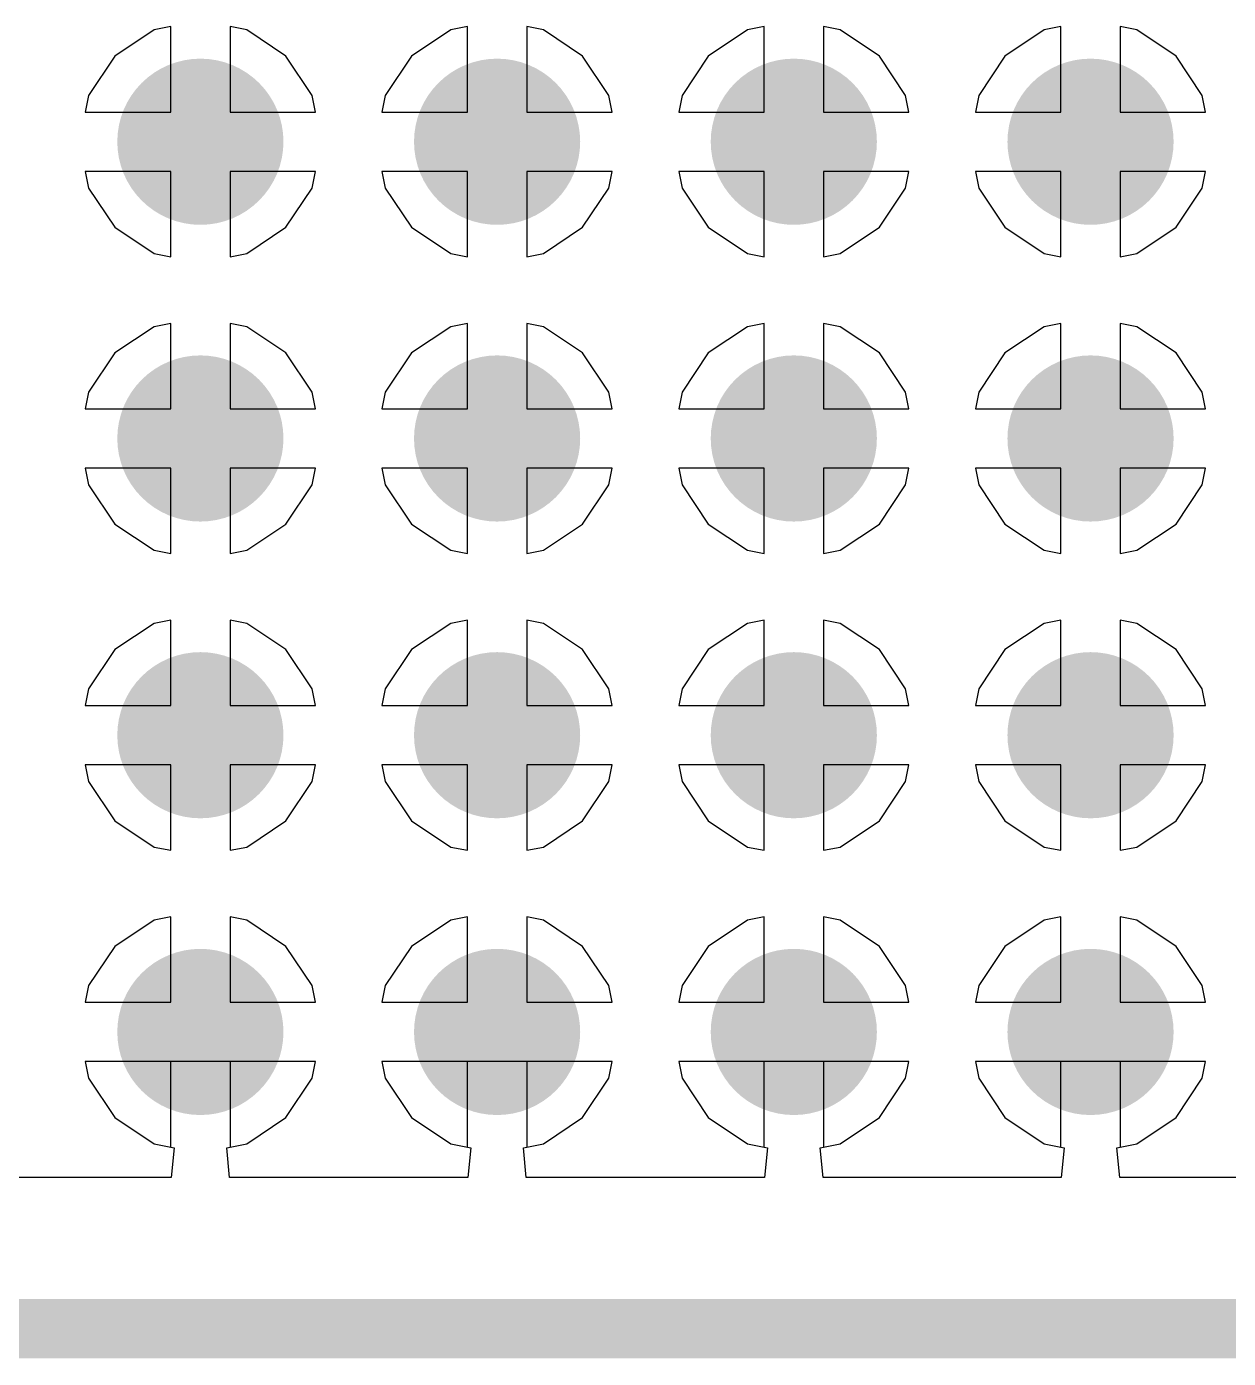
# Model space of a CAD drawing. Header units: millimetres. Extents: x 25 to 374, y 23 to 150.
# Drawn here: x 354.31 to 359.45, y 73.61 to 79.31 of the extents above; entities that cross this region are included whole.
import ezdxf

# ---------------------------------------------------------------- set-up
doc = ezdxf.new("R2010")
doc.units = ezdxf.units.MM
for name, color, linetype in [('BottomLayer', 5, 'Continuous'), ('BottomSolder', 6, 'Continuous'), ('MultiLayer', 9, 'Continuous'), ('TopLayer', 1, 'Continuous'), ('TopSolder', 216, 'Continuous'), ('ViaHoleLayer', 16, 'Continuous')]:
    doc.layers.add(name, color=color, linetype=linetype)

msp = doc.modelspace()

# ---------------------------------------------------------------- linework, layer by layer
at = {"layer": 'BottomLayer'}
for p, q in [((354.8557, 79.2922), (354.6877, 79.1799)), ((354.9269, 79.3064), (354.8557, 79.2922)), ((354.9269, 78.9407), (354.9269, 79.3064)), ((355.2521, 79.2922), (355.1809, 79.3064)), ((355.1809, 79.3064), (355.1809, 78.9407)), ((355.4201, 79.1799), (355.2521, 79.2922)), ((356.1257, 79.2922), (355.9577, 79.1799)), ((356.1969, 79.3064), (356.1257, 79.2922)), ((356.1969, 78.9407), (356.1969, 79.3064)), ((356.5221, 79.2922), (356.4509, 79.3064)), ((356.4509, 79.3064), (356.4509, 78.9407)), ((356.6901, 79.1799), (356.5221, 79.2922)), ((357.3957, 79.2922), (357.2277, 79.1799)), ((357.4669, 79.3064), (357.3957, 79.2922)), ((357.4669, 78.9407), (357.4669, 79.3064)), ((357.7921, 79.2922), (357.7209, 79.3064)), ((357.7209, 79.3064), (357.7209, 78.9407)), ((357.9601, 79.1799), (357.7921, 79.2922)), ((358.6657, 79.2922), (358.4977, 79.1799)), ((358.7369, 79.3064), (358.6657, 79.2922)), ((358.7369, 78.9407), (358.7369, 79.3064)), ((359.0621, 79.2922), (358.9909, 79.3064)), ((358.9909, 79.3064), (358.9909, 78.9407)), ((359.2301, 79.1799), (359.0621, 79.2922)), ((354.6877, 79.1799), (354.5754, 79.0119)), ((355.5324, 79.0119), (355.4201, 79.1799)), ((355.9577, 79.1799), (355.8454, 79.0119)), ((356.8024, 79.0119), (356.6901, 79.1799)), ((357.2277, 79.1799), (357.1154, 79.0119)), ((358.0724, 79.0119), (357.9601, 79.1799)), ((358.4977, 79.1799), (358.3854, 79.0119)), ((359.3424, 79.0119), (359.2301, 79.1799)), ((354.5754, 79.0119), (354.5612, 78.9407)), ((355.5466, 78.9407), (355.5324, 79.0119)), ((355.8454, 79.0119), (355.8312, 78.9407)), ((356.8166, 78.9407), (356.8024, 79.0119)), ((357.1154, 79.0119), (357.1012, 78.9407)), ((358.0866, 78.9407), (358.0724, 79.0119)), ((358.3854, 79.0119), (358.3712, 78.9407)), ((359.3566, 78.9407), (359.3424, 79.0119)), ((354.5612, 78.9407), (354.9269, 78.9407)), ((355.1809, 78.9407), (355.5466, 78.9407)), ((355.8312, 78.9407), (356.1969, 78.9407)), ((356.4509, 78.9407), (356.8166, 78.9407)), ((357.1012, 78.9407), (357.4669, 78.9407)), ((357.7209, 78.9407), (358.0866, 78.9407)), ((358.3712, 78.9407), (358.7369, 78.9407)), ((358.9909, 78.9407), (359.3566, 78.9407)), ((354.9269, 78.6867), (354.5612, 78.6867)), ((354.5612, 78.6867), (354.5754, 78.6154)), ((354.9269, 78.321), (354.9269, 78.6867)), ((355.5466, 78.6867), (355.1809, 78.6867)), ((355.1809, 78.6867), (355.1809, 78.321)), ((355.5324, 78.6154), (355.5466, 78.6867)), ((356.1969, 78.6867), (355.8312, 78.6867)), ((355.8312, 78.6867), (355.8454, 78.6154)), ((356.1969, 78.321), (356.1969, 78.6867)), ((356.8166, 78.6867), (356.4509, 78.6867)), ((356.4509, 78.6867), (356.4509, 78.321)), ((356.8024, 78.6154), (356.8166, 78.6867)), ((357.4669, 78.6867), (357.1012, 78.6867)), ((357.1012, 78.6867), (357.1154, 78.6154)), ((357.4669, 78.321), (357.4669, 78.6867)), ((358.0866, 78.6867), (357.7209, 78.6867)), ((357.7209, 78.6867), (357.7209, 78.321)), ((358.0724, 78.6154), (358.0866, 78.6867)), ((358.7369, 78.6867), (358.3712, 78.6867)), ((358.3712, 78.6867), (358.3854, 78.6154)), ((358.7369, 78.321), (358.7369, 78.6867)), ((359.3566, 78.6867), (358.9909, 78.6867)), ((358.9909, 78.6867), (358.9909, 78.321)), ((359.3424, 78.6154), (359.3566, 78.6867)), ((354.5754, 78.6154), (354.6877, 78.4474)), ((355.4201, 78.4474), (355.5324, 78.6154)), ((355.8454, 78.6154), (355.9577, 78.4474)), ((356.6901, 78.4474), (356.8024, 78.6154)), ((357.1154, 78.6154), (357.2277, 78.4474)), ((357.9601, 78.4474), (358.0724, 78.6154)), ((358.3854, 78.6154), (358.4977, 78.4474)), ((359.2301, 78.4474), (359.3424, 78.6154)), ((354.6877, 78.4474), (354.8557, 78.3351)), ((355.2521, 78.3351), (355.4201, 78.4474)), ((355.9577, 78.4474), (356.1257, 78.3351)), ((356.5221, 78.3351), (356.6901, 78.4474)), ((357.2277, 78.4474), (357.3957, 78.3351)), ((357.7921, 78.3351), (357.9601, 78.4474)), ((358.4977, 78.4474), (358.6657, 78.3351)), ((359.0621, 78.3351), (359.2301, 78.4474)), ((354.8557, 78.3351), (354.9269, 78.321)), ((355.1809, 78.321), (355.2521, 78.3351)), ((356.1257, 78.3351), (356.1969, 78.321)), ((356.4509, 78.321), (356.5221, 78.3351)), ((357.3957, 78.3351), (357.4669, 78.321)), ((357.7209, 78.321), (357.7921, 78.3351)), ((358.6657, 78.3351), (358.7369, 78.321)), ((358.9909, 78.321), (359.0621, 78.3351)), ((354.9269, 78.0364), (354.8557, 78.0222)), ((354.9269, 77.6707), (354.9269, 78.0364)), ((355.2521, 78.0222), (355.1809, 78.0364)), ((355.1809, 78.0364), (355.1809, 77.6707)), ((356.1969, 78.0364), (356.1257, 78.0222)), ((356.1969, 77.6707), (356.1969, 78.0364)), ((356.5221, 78.0222), (356.4509, 78.0364)), ((356.4509, 78.0364), (356.4509, 77.6707)), ((357.4669, 78.0364), (357.3957, 78.0222)), ((357.4669, 77.6707), (357.4669, 78.0364)), ((357.7921, 78.0222), (357.7209, 78.0364)), ((357.7209, 78.0364), (357.7209, 77.6707)), ((358.7369, 78.0364), (358.6657, 78.0222)), ((358.7369, 77.6707), (358.7369, 78.0364)), ((359.0621, 78.0222), (358.9909, 78.0364)), ((358.9909, 78.0364), (358.9909, 77.6707)), ((354.8557, 78.0222), (354.6877, 77.9099)), ((355.4201, 77.9099), (355.2521, 78.0222)), ((356.1257, 78.0222), (355.9577, 77.9099)), ((356.6901, 77.9099), (356.5221, 78.0222)), ((357.3957, 78.0222), (357.2277, 77.9099)), ((357.9601, 77.9099), (357.7921, 78.0222)), ((358.6657, 78.0222), (358.4977, 77.9099)), ((359.2301, 77.9099), (359.0621, 78.0222)), ((354.6877, 77.9099), (354.5754, 77.7419)), ((355.5324, 77.7419), (355.4201, 77.9099)), ((355.9577, 77.9099), (355.8454, 77.7419)), ((356.8024, 77.7419), (356.6901, 77.9099)), ((357.2277, 77.9099), (357.1154, 77.7419)), ((358.0724, 77.7419), (357.9601, 77.9099)), ((358.4977, 77.9099), (358.3854, 77.7419)), ((359.3424, 77.7419), (359.2301, 77.9099)), ((354.5754, 77.7419), (354.5612, 77.6707)), ((355.5466, 77.6707), (355.5324, 77.7419)), ((355.8454, 77.7419), (355.8312, 77.6707)), ((356.8166, 77.6707), (356.8024, 77.7419)), ((357.1154, 77.7419), (357.1012, 77.6707)), ((358.0866, 77.6707), (358.0724, 77.7419)), ((358.3854, 77.7419), (358.3712, 77.6707)), ((359.3566, 77.6707), (359.3424, 77.7419)), ((354.5612, 77.6707), (354.9269, 77.6707)), ((355.1809, 77.6707), (355.5466, 77.6707)), ((355.8312, 77.6707), (356.1969, 77.6707)), ((356.4509, 77.6707), (356.8166, 77.6707)), ((357.1012, 77.6707), (357.4669, 77.6707)), ((357.7209, 77.6707), (358.0866, 77.6707)), ((358.3712, 77.6707), (358.7369, 77.6707)), ((358.9909, 77.6707), (359.3566, 77.6707)), ((354.9269, 77.4167), (354.5612, 77.4167)), ((354.5612, 77.4167), (354.5754, 77.3454)), ((354.9269, 77.051), (354.9269, 77.4167)), ((355.5466, 77.4167), (355.1809, 77.4167)), ((355.1809, 77.4167), (355.1809, 77.051)), ((355.5324, 77.3454), (355.5466, 77.4167)), ((356.1969, 77.4167), (355.8312, 77.4167)), ((355.8312, 77.4167), (355.8454, 77.3454)), ((356.1969, 77.051), (356.1969, 77.4167)), ((356.8166, 77.4167), (356.4509, 77.4167)), ((356.4509, 77.4167), (356.4509, 77.051)), ((356.8024, 77.3454), (356.8166, 77.4167)), ((357.4669, 77.4167), (357.1012, 77.4167)), ((357.1012, 77.4167), (357.1154, 77.3454)), ((357.4669, 77.051), (357.4669, 77.4167)), ((358.0866, 77.4167), (357.7209, 77.4167)), ((357.7209, 77.4167), (357.7209, 77.051)), ((358.0724, 77.3454), (358.0866, 77.4167)), ((358.7369, 77.4167), (358.3712, 77.4167)), ((358.3712, 77.4167), (358.3854, 77.3454)), ((358.7369, 77.051), (358.7369, 77.4167)), ((359.3566, 77.4167), (358.9909, 77.4167)), ((358.9909, 77.4167), (358.9909, 77.051)), ((359.3424, 77.3454), (359.3566, 77.4167)), ((354.5754, 77.3454), (354.6877, 77.1774)), ((355.4201, 77.1774), (355.5324, 77.3454)), ((355.8454, 77.3454), (355.9577, 77.1774)), ((356.6901, 77.1774), (356.8024, 77.3454)), ((357.1154, 77.3454), (357.2277, 77.1774)), ((357.9601, 77.1774), (358.0724, 77.3454)), ((358.3854, 77.3454), (358.4977, 77.1774)), ((359.2301, 77.1774), (359.3424, 77.3454)), ((354.6877, 77.1774), (354.8557, 77.0651)), ((355.2521, 77.0651), (355.4201, 77.1774)), ((355.9577, 77.1774), (356.1257, 77.0651)), ((356.5221, 77.0651), (356.6901, 77.1774)), ((357.2277, 77.1774), (357.3957, 77.0651)), ((357.7921, 77.0651), (357.9601, 77.1774)), ((358.4977, 77.1774), (358.6657, 77.0651)), ((359.0621, 77.0651), (359.2301, 77.1774)), ((354.8557, 77.0651), (354.9269, 77.051)), ((355.1809, 77.051), (355.2521, 77.0651)), ((356.1257, 77.0651), (356.1969, 77.051)), ((356.4509, 77.051), (356.5221, 77.0651)), ((357.3957, 77.0651), (357.4669, 77.051)), ((357.7209, 77.051), (357.7921, 77.0651)), ((358.6657, 77.0651), (358.7369, 77.051)), ((358.9909, 77.051), (359.0621, 77.0651)), ((354.8557, 76.7522), (354.6877, 76.6399)), ((354.9269, 76.7664), (354.8557, 76.7522)), ((354.9269, 76.4007), (354.9269, 76.7664)), ((355.2521, 76.7522), (355.1809, 76.7664)), ((355.1809, 76.7664), (355.1809, 76.4007)), ((355.4201, 76.6399), (355.2521, 76.7522)), ((356.1257, 76.7522), (355.9577, 76.6399)), ((356.1969, 76.7664), (356.1257, 76.7522)), ((356.1969, 76.4007), (356.1969, 76.7664)), ((356.5221, 76.7522), (356.4509, 76.7664)), ((356.4509, 76.7664), (356.4509, 76.4007)), ((356.6901, 76.6399), (356.5221, 76.7522)), ((357.3957, 76.7522), (357.2277, 76.6399)), ((357.4669, 76.7664), (357.3957, 76.7522)), ((357.4669, 76.4007), (357.4669, 76.7664)), ((357.7921, 76.7522), (357.7209, 76.7664)), ((357.7209, 76.7664), (357.7209, 76.4007)), ((357.9601, 76.6399), (357.7921, 76.7522)), ((358.6657, 76.7522), (358.4977, 76.6399)), ((358.7369, 76.7664), (358.6657, 76.7522)), ((358.7369, 76.4007), (358.7369, 76.7664)), ((359.0621, 76.7522), (358.9909, 76.7664)), ((358.9909, 76.7664), (358.9909, 76.4007)), ((359.2301, 76.6399), (359.0621, 76.7522)), ((354.6877, 76.6399), (354.5754, 76.4719)), ((355.5324, 76.4719), (355.4201, 76.6399)), ((355.9577, 76.6399), (355.8454, 76.4719)), ((356.8024, 76.4719), (356.6901, 76.6399)), ((357.2277, 76.6399), (357.1154, 76.4719)), ((358.0724, 76.4719), (357.9601, 76.6399)), ((358.4977, 76.6399), (358.3854, 76.4719)), ((359.3424, 76.4719), (359.2301, 76.6399)), ((354.5754, 76.4719), (354.5612, 76.4007)), ((355.5466, 76.4007), (355.5324, 76.4719)), ((355.8454, 76.4719), (355.8312, 76.4007)), ((356.8166, 76.4007), (356.8024, 76.4719)), ((357.1154, 76.4719), (357.1012, 76.4007)), ((358.0866, 76.4007), (358.0724, 76.4719)), ((358.3854, 76.4719), (358.3712, 76.4007)), ((359.3566, 76.4007), (359.3424, 76.4719)), ((354.5612, 76.4007), (354.9269, 76.4007)), ((355.1809, 76.4007), (355.5466, 76.4007)), ((355.8312, 76.4007), (356.1969, 76.4007)), ((356.4509, 76.4007), (356.8166, 76.4007)), ((357.1012, 76.4007), (357.4669, 76.4007)), ((357.7209, 76.4007), (358.0866, 76.4007)), ((358.3712, 76.4007), (358.7369, 76.4007)), ((358.9909, 76.4007), (359.3566, 76.4007)), ((354.9269, 76.1467), (354.5612, 76.1467)), ((354.5612, 76.1467), (354.5754, 76.0754)), ((354.9269, 75.781), (354.9269, 76.1467)), ((355.5466, 76.1467), (355.1809, 76.1467)), ((355.1809, 76.1467), (355.1809, 75.781)), ((355.5324, 76.0754), (355.5466, 76.1467)), ((356.1969, 76.1467), (355.8312, 76.1467)), ((355.8312, 76.1467), (355.8454, 76.0754)), ((356.1969, 75.781), (356.1969, 76.1467)), ((356.8166, 76.1467), (356.4509, 76.1467)), ((356.4509, 76.1467), (356.4509, 75.781)), ((356.8024, 76.0754), (356.8166, 76.1467)), ((357.4669, 76.1467), (357.1012, 76.1467)), ((357.1012, 76.1467), (357.1154, 76.0754)), ((357.4669, 75.781), (357.4669, 76.1467)), ((358.0866, 76.1467), (357.7209, 76.1467)), ((357.7209, 76.1467), (357.7209, 75.781)), ((358.0724, 76.0754), (358.0866, 76.1467)), ((358.7369, 76.1467), (358.3712, 76.1467)), ((358.3712, 76.1467), (358.3854, 76.0754)), ((358.7369, 75.781), (358.7369, 76.1467)), ((359.3566, 76.1467), (358.9909, 76.1467)), ((358.9909, 76.1467), (358.9909, 75.781)), ((359.3424, 76.0754), (359.3566, 76.1467)), ((354.5754, 76.0754), (354.6877, 75.9074)), ((355.4201, 75.9074), (355.5324, 76.0754)), ((355.8454, 76.0754), (355.9577, 75.9074)), ((356.6901, 75.9074), (356.8024, 76.0754)), ((357.1154, 76.0754), (357.2277, 75.9074)), ((357.9601, 75.9074), (358.0724, 76.0754)), ((358.3854, 76.0754), (358.4977, 75.9074)), ((359.2301, 75.9074), (359.3424, 76.0754)), ((354.6877, 75.9074), (354.8557, 75.7951)), ((355.2521, 75.7951), (355.4201, 75.9074)), ((355.9577, 75.9074), (356.1257, 75.7951)), ((356.5221, 75.7951), (356.6901, 75.9074)), ((357.2277, 75.9074), (357.3957, 75.7951)), ((357.7921, 75.7951), (357.9601, 75.9074)), ((358.4977, 75.9074), (358.6657, 75.7951)), ((359.0621, 75.7951), (359.2301, 75.9074)), ((354.8557, 75.7951), (354.9269, 75.781)), ((355.1809, 75.781), (355.2521, 75.7951)), ((356.1257, 75.7951), (356.1969, 75.781)), ((356.4509, 75.781), (356.5221, 75.7951)), ((357.3957, 75.7951), (357.4669, 75.781)), ((357.7209, 75.781), (357.7921, 75.7951)), ((358.6657, 75.7951), (358.7369, 75.781)), ((358.9909, 75.781), (359.0621, 75.7951)), ((354.8557, 75.4822), (354.6877, 75.3699)), ((354.9269, 75.4964), (354.8557, 75.4822)), ((354.9269, 75.1307), (354.9269, 75.4964)), ((355.2521, 75.4822), (355.1809, 75.4964)), ((355.1809, 75.4964), (355.1809, 75.1307)), ((355.4201, 75.3699), (355.2521, 75.4822)), ((356.1257, 75.4822), (355.9577, 75.3699)), ((356.1969, 75.4964), (356.1257, 75.4822)), ((356.1969, 75.1307), (356.1969, 75.4964)), ((356.5221, 75.4822), (356.4509, 75.4964)), ((356.4509, 75.4964), (356.4509, 75.1307)), ((356.6901, 75.3699), (356.5221, 75.4822)), ((357.3957, 75.4822), (357.2277, 75.3699)), ((357.4669, 75.4964), (357.3957, 75.4822)), ((357.4669, 75.1307), (357.4669, 75.4964)), ((357.7921, 75.4822), (357.7209, 75.4964)), ((357.7209, 75.4964), (357.7209, 75.1307)), ((357.9601, 75.3699), (357.7921, 75.4822)), ((358.6657, 75.4822), (358.4977, 75.3699)), ((358.7369, 75.4964), (358.6657, 75.4822)), ((358.7369, 75.1307), (358.7369, 75.4964)), ((359.0621, 75.4822), (358.9909, 75.4964)), ((358.9909, 75.4964), (358.9909, 75.1307)), ((359.2301, 75.3699), (359.0621, 75.4822)), ((354.6877, 75.3699), (354.5754, 75.2019)), ((355.5324, 75.2019), (355.4201, 75.3699)), ((355.9577, 75.3699), (355.8454, 75.2019)), ((356.8024, 75.2019), (356.6901, 75.3699)), ((357.2277, 75.3699), (357.1154, 75.2019)), ((358.0724, 75.2019), (357.9601, 75.3699)), ((358.4977, 75.3699), (358.3854, 75.2019)), ((359.3424, 75.2019), (359.2301, 75.3699)), ((354.5754, 75.2019), (354.5612, 75.1307)), ((355.5466, 75.1307), (355.5324, 75.2019)), ((355.8454, 75.2019), (355.8312, 75.1307)), ((356.8166, 75.1307), (356.8024, 75.2019)), ((357.1154, 75.2019), (357.1012, 75.1307)), ((358.0866, 75.1307), (358.0724, 75.2019)), ((358.3854, 75.2019), (358.3712, 75.1307)), ((359.3566, 75.1307), (359.3424, 75.2019)), ((354.5612, 75.1307), (354.9269, 75.1307)), ((355.1809, 75.1307), (355.5466, 75.1307)), ((355.8312, 75.1307), (356.1969, 75.1307)), ((356.4509, 75.1307), (356.8166, 75.1307)), ((357.1012, 75.1307), (357.4669, 75.1307)), ((357.7209, 75.1307), (358.0866, 75.1307)), ((358.3712, 75.1307), (358.7369, 75.1307)), ((358.9909, 75.1307), (359.3566, 75.1307)), ((355.5466, 74.8767), (354.5612, 74.8767)), ((354.5612, 74.8767), (354.5754, 74.8054)), ((355.5324, 74.8054), (355.5466, 74.8767)), ((356.8166, 74.8767), (355.8312, 74.8767)), ((355.8312, 74.8767), (355.8454, 74.8054)), ((356.8024, 74.8054), (356.8166, 74.8767)), ((358.0866, 74.8767), (357.1012, 74.8767)), ((357.1012, 74.8767), (357.1154, 74.8054)), ((358.0724, 74.8054), (358.0866, 74.8767)), ((359.3566, 74.8767), (358.3712, 74.8767)), ((358.3712, 74.8767), (358.3854, 74.8054)), ((359.3424, 74.8054), (359.3566, 74.8767)), ((354.5754, 74.8054), (354.6877, 74.6374)), ((355.4201, 74.6374), (355.5324, 74.8054)), ((355.8454, 74.8054), (355.9577, 74.6374)), ((356.6901, 74.6374), (356.8024, 74.8054)), ((357.1154, 74.8054), (357.2277, 74.6374)), ((357.9601, 74.6374), (358.0724, 74.8054)), ((358.3854, 74.8054), (358.4977, 74.6374)), ((359.2301, 74.6374), (359.3424, 74.8054)), ((354.6877, 74.6374), (354.8557, 74.5251)), ((355.2521, 74.5251), (355.4201, 74.6374)), ((355.9577, 74.6374), (356.1257, 74.5251)), ((356.5221, 74.5251), (356.6901, 74.6374)), ((357.2277, 74.6374), (357.3957, 74.5251)), ((357.7921, 74.5251), (357.9601, 74.6374)), ((358.4977, 74.6374), (358.6657, 74.5251)), ((359.0621, 74.5251), (359.2301, 74.6374)), ((354.8557, 74.5251), (354.9413, 74.5081)), ((354.9413, 74.5081), (354.9288, 74.3811)), ((355.1665, 74.5081), (355.2521, 74.5251)), ((355.179, 74.3811), (355.1665, 74.5081)), ((356.1257, 74.5251), (356.2113, 74.5081)), ((356.2113, 74.5081), (356.1988, 74.3811)), ((356.4365, 74.5081), (356.5221, 74.5251)), ((356.449, 74.3811), (356.4365, 74.5081)), ((357.3957, 74.5251), (357.4813, 74.5081)), ((357.4813, 74.5081), (357.4688, 74.3811)), ((357.7065, 74.5081), (357.7921, 74.5251)), ((357.719, 74.3811), (357.7065, 74.5081)), ((358.6657, 74.5251), (358.7513, 74.5081)), ((358.7513, 74.5081), (358.7388, 74.3811)), ((358.9765, 74.5081), (359.0621, 74.5251)), ((358.989, 74.3811), (358.9765, 74.5081)), ((354.9288, 74.3811), (353.909, 74.3811)), ((356.1988, 74.3811), (355.179, 74.3811)), ((357.4688, 74.3811), (356.449, 74.3811)), ((358.7388, 74.3811), (357.719, 74.3811)), ((360.0088, 74.3811), (358.989, 74.3811))]:
    msp.add_line(p, q, dxfattribs=at)
at = {"layer": 'BottomLayer', "const_width": 0.254}
for points in [[(354.9269, 78.8137, 1), (355.1809, 78.8137, 1)], [(356.1969, 78.8137, 1), (356.4509, 78.8137, 1)], [(357.4669, 78.8137, 1), (357.7209, 78.8137, 1)], [(358.7369, 78.8137, 1), (358.9909, 78.8137, 1)], [(354.9269, 77.5437, 1), (355.1809, 77.5437, 1)], [(356.1969, 77.5437, 1), (356.4509, 77.5437, 1)], [(357.4669, 77.5437, 1), (357.7209, 77.5437, 1)], [(358.7369, 77.5437, 1), (358.9909, 77.5437, 1)], [(354.9269, 76.2737, 1), (355.1809, 76.2737, 1)], [(356.1969, 76.2737, 1), (356.4509, 76.2737, 1)], [(357.4669, 76.2737, 1), (357.7209, 76.2737, 1)], [(358.7369, 76.2737, 1), (358.9909, 76.2737, 1)], [(354.9269, 75.0037, 1), (355.1809, 75.0037, 1)], [(356.1969, 75.0037, 1), (356.4509, 75.0037, 1)], [(357.4669, 75.0037, 1), (357.7209, 75.0037, 1)], [(358.7369, 75.0037, 1), (358.9909, 75.0037, 1)]]:
    msp.add_lwpolyline(points, format="xyb", close=True, dxfattribs=at)
msp.add_lwpolyline([(334.94, 73.7337), (370.8019, 73.7337)], dxfattribs=at)
at = {"layer": 'BottomSolder', "const_width": 0.3556}
for points in [[(354.8761, 78.8137, 1), (355.2317, 78.8137, 1)], [(356.1461, 78.8137, 1), (356.5017, 78.8137, 1)], [(357.4161, 78.8137, 1), (357.7717, 78.8137, 1)], [(358.6861, 78.8137, 1), (359.0417, 78.8137, 1)], [(354.8761, 77.5437, 1), (355.2317, 77.5437, 1)], [(356.1461, 77.5437, 1), (356.5017, 77.5437, 1)], [(357.4161, 77.5437, 1), (357.7717, 77.5437, 1)], [(358.6861, 77.5437, 1), (359.0417, 77.5437, 1)], [(354.8761, 76.2737, 1), (355.2317, 76.2737, 1)], [(356.1461, 76.2737, 1), (356.5017, 76.2737, 1)], [(357.4161, 76.2737, 1), (357.7717, 76.2737, 1)], [(358.6861, 76.2737, 1), (359.0417, 76.2737, 1)], [(354.8761, 75.0037, 1), (355.2317, 75.0037, 1)], [(356.1461, 75.0037, 1), (356.5017, 75.0037, 1)], [(357.4161, 75.0037, 1), (357.7717, 75.0037, 1)], [(358.6861, 75.0037, 1), (359.0417, 75.0037, 1)]]:
    msp.add_lwpolyline(points, format="xyb", close=True, dxfattribs=at)
at = {"layer": 'MultiLayer', "const_width": 0.254}
for points in [[(354.9269, 78.8137, 1), (355.1809, 78.8137, 1)], [(356.1969, 78.8137, 1), (356.4509, 78.8137, 1)], [(357.4669, 78.8137, 1), (357.7209, 78.8137, 1)], [(358.7369, 78.8137, 1), (358.9909, 78.8137, 1)], [(354.9269, 77.5437, 1), (355.1809, 77.5437, 1)], [(356.1969, 77.5437, 1), (356.4509, 77.5437, 1)], [(357.4669, 77.5437, 1), (357.7209, 77.5437, 1)], [(358.7369, 77.5437, 1), (358.9909, 77.5437, 1)], [(354.9269, 76.2737, 1), (355.1809, 76.2737, 1)], [(356.1969, 76.2737, 1), (356.4509, 76.2737, 1)], [(357.4669, 76.2737, 1), (357.7209, 76.2737, 1)], [(358.7369, 76.2737, 1), (358.9909, 76.2737, 1)], [(354.9269, 75.0037, 1), (355.1809, 75.0037, 1)], [(356.1969, 75.0037, 1), (356.4509, 75.0037, 1)], [(357.4669, 75.0037, 1), (357.7209, 75.0037, 1)], [(358.7369, 75.0037, 1), (358.9909, 75.0037, 1)]]:
    msp.add_lwpolyline(points, format="xyb", close=True, dxfattribs=at)
at = {"layer": 'TopLayer'}
for p, q in [((354.8557, 79.2922), (354.6877, 79.1799)), ((354.9269, 79.3064), (354.8557, 79.2922)), ((354.9269, 78.9407), (354.9269, 79.3064)), ((355.2521, 79.2922), (355.1809, 79.3064)), ((355.1809, 79.3064), (355.1809, 78.9407)), ((355.4201, 79.1799), (355.2521, 79.2922)), ((356.1257, 79.2922), (355.9577, 79.1799)), ((356.1969, 79.3064), (356.1257, 79.2922)), ((356.1969, 78.9407), (356.1969, 79.3064)), ((356.5221, 79.2922), (356.4509, 79.3064)), ((356.4509, 79.3064), (356.4509, 78.9407)), ((356.6901, 79.1799), (356.5221, 79.2922)), ((357.3957, 79.2922), (357.2277, 79.1799)), ((357.4669, 79.3064), (357.3957, 79.2922)), ((357.4669, 78.9407), (357.4669, 79.3064)), ((357.7921, 79.2922), (357.7209, 79.3064)), ((357.7209, 79.3064), (357.7209, 78.9407)), ((357.9601, 79.1799), (357.7921, 79.2922)), ((358.6657, 79.2922), (358.4977, 79.1799)), ((358.7369, 79.3064), (358.6657, 79.2922)), ((358.7369, 78.9407), (358.7369, 79.3064)), ((359.0621, 79.2922), (358.9909, 79.3064)), ((358.9909, 79.3064), (358.9909, 78.9407)), ((359.2301, 79.1799), (359.0621, 79.2922)), ((354.6877, 79.1799), (354.5754, 79.0119)), ((355.5324, 79.0119), (355.4201, 79.1799)), ((355.9577, 79.1799), (355.8454, 79.0119)), ((356.8024, 79.0119), (356.6901, 79.1799)), ((357.2277, 79.1799), (357.1154, 79.0119)), ((358.0724, 79.0119), (357.9601, 79.1799)), ((358.4977, 79.1799), (358.3854, 79.0119)), ((359.3424, 79.0119), (359.2301, 79.1799)), ((354.5754, 79.0119), (354.5612, 78.9407)), ((355.5466, 78.9407), (355.5324, 79.0119)), ((355.8454, 79.0119), (355.8312, 78.9407)), ((356.8166, 78.9407), (356.8024, 79.0119)), ((357.1154, 79.0119), (357.1012, 78.9407)), ((358.0866, 78.9407), (358.0724, 79.0119)), ((358.3854, 79.0119), (358.3712, 78.9407)), ((359.3566, 78.9407), (359.3424, 79.0119)), ((354.5612, 78.9407), (354.9269, 78.9407)), ((355.1809, 78.9407), (355.5466, 78.9407)), ((355.8312, 78.9407), (356.1969, 78.9407)), ((356.4509, 78.9407), (356.8166, 78.9407)), ((357.1012, 78.9407), (357.4669, 78.9407)), ((357.7209, 78.9407), (358.0866, 78.9407)), ((358.3712, 78.9407), (358.7369, 78.9407)), ((358.9909, 78.9407), (359.3566, 78.9407)), ((354.9269, 78.6867), (354.5612, 78.6867)), ((354.5612, 78.6867), (354.5754, 78.6154)), ((354.9269, 78.321), (354.9269, 78.6867)), ((355.5466, 78.6867), (355.1809, 78.6867)), ((355.1809, 78.6867), (355.1809, 78.321)), ((355.5324, 78.6154), (355.5466, 78.6867)), ((356.1969, 78.6867), (355.8312, 78.6867)), ((355.8312, 78.6867), (355.8454, 78.6154)), ((356.1969, 78.321), (356.1969, 78.6867)), ((356.8166, 78.6867), (356.4509, 78.6867)), ((356.4509, 78.6867), (356.4509, 78.321)), ((356.8024, 78.6154), (356.8166, 78.6867)), ((357.4669, 78.6867), (357.1012, 78.6867)), ((357.1012, 78.6867), (357.1154, 78.6154)), ((357.4669, 78.321), (357.4669, 78.6867)), ((358.0866, 78.6867), (357.7209, 78.6867)), ((357.7209, 78.6867), (357.7209, 78.321)), ((358.0724, 78.6154), (358.0866, 78.6867)), ((358.7369, 78.6867), (358.3712, 78.6867)), ((358.3712, 78.6867), (358.3854, 78.6154)), ((358.7369, 78.321), (358.7369, 78.6867)), ((359.3566, 78.6867), (358.9909, 78.6867)), ((358.9909, 78.6867), (358.9909, 78.321)), ((359.3424, 78.6154), (359.3566, 78.6867)), ((354.5754, 78.6154), (354.6877, 78.4474)), ((355.4201, 78.4474), (355.5324, 78.6154)), ((355.8454, 78.6154), (355.9577, 78.4474)), ((356.6901, 78.4474), (356.8024, 78.6154)), ((357.1154, 78.6154), (357.2277, 78.4474)), ((357.9601, 78.4474), (358.0724, 78.6154)), ((358.3854, 78.6154), (358.4977, 78.4474)), ((359.2301, 78.4474), (359.3424, 78.6154)), ((354.6877, 78.4474), (354.8557, 78.3351)), ((355.2521, 78.3351), (355.4201, 78.4474)), ((355.9577, 78.4474), (356.1257, 78.3351)), ((356.5221, 78.3351), (356.6901, 78.4474)), ((357.2277, 78.4474), (357.3957, 78.3351)), ((357.7921, 78.3351), (357.9601, 78.4474)), ((358.4977, 78.4474), (358.6657, 78.3351)), ((359.0621, 78.3351), (359.2301, 78.4474)), ((354.8557, 78.3351), (354.9269, 78.321)), ((355.1809, 78.321), (355.2521, 78.3351)), ((356.1257, 78.3351), (356.1969, 78.321)), ((356.4509, 78.321), (356.5221, 78.3351)), ((357.3957, 78.3351), (357.4669, 78.321)), ((357.7209, 78.321), (357.7921, 78.3351)), ((358.6657, 78.3351), (358.7369, 78.321)), ((358.9909, 78.321), (359.0621, 78.3351)), ((354.9269, 78.0364), (354.8557, 78.0222)), ((354.9269, 77.6707), (354.9269, 78.0364)), ((355.2521, 78.0222), (355.1809, 78.0364)), ((355.1809, 78.0364), (355.1809, 77.6707)), ((356.1969, 78.0364), (356.1257, 78.0222)), ((356.1969, 77.6707), (356.1969, 78.0364)), ((356.5221, 78.0222), (356.4509, 78.0364)), ((356.4509, 78.0364), (356.4509, 77.6707)), ((357.4669, 78.0364), (357.3957, 78.0222)), ((357.4669, 77.6707), (357.4669, 78.0364)), ((357.7921, 78.0222), (357.7209, 78.0364)), ((357.7209, 78.0364), (357.7209, 77.6707)), ((358.7369, 78.0364), (358.6657, 78.0222)), ((358.7369, 77.6707), (358.7369, 78.0364)), ((359.0621, 78.0222), (358.9909, 78.0364)), ((358.9909, 78.0364), (358.9909, 77.6707)), ((354.8557, 78.0222), (354.6877, 77.9099)), ((355.4201, 77.9099), (355.2521, 78.0222)), ((356.1257, 78.0222), (355.9577, 77.9099)), ((356.6901, 77.9099), (356.5221, 78.0222)), ((357.3957, 78.0222), (357.2277, 77.9099)), ((357.9601, 77.9099), (357.7921, 78.0222)), ((358.6657, 78.0222), (358.4977, 77.9099)), ((359.2301, 77.9099), (359.0621, 78.0222)), ((354.6877, 77.9099), (354.5754, 77.7419)), ((355.5324, 77.7419), (355.4201, 77.9099)), ((355.9577, 77.9099), (355.8454, 77.7419)), ((356.8024, 77.7419), (356.6901, 77.9099)), ((357.2277, 77.9099), (357.1154, 77.7419)), ((358.0724, 77.7419), (357.9601, 77.9099)), ((358.4977, 77.9099), (358.3854, 77.7419)), ((359.3424, 77.7419), (359.2301, 77.9099)), ((354.5754, 77.7419), (354.5612, 77.6707)), ((355.5466, 77.6707), (355.5324, 77.7419)), ((355.8454, 77.7419), (355.8312, 77.6707)), ((356.8166, 77.6707), (356.8024, 77.7419)), ((357.1154, 77.7419), (357.1012, 77.6707)), ((358.0866, 77.6707), (358.0724, 77.7419)), ((358.3854, 77.7419), (358.3712, 77.6707)), ((359.3566, 77.6707), (359.3424, 77.7419)), ((354.5612, 77.6707), (354.9269, 77.6707)), ((355.1809, 77.6707), (355.5466, 77.6707)), ((355.8312, 77.6707), (356.1969, 77.6707)), ((356.4509, 77.6707), (356.8166, 77.6707)), ((357.1012, 77.6707), (357.4669, 77.6707)), ((357.7209, 77.6707), (358.0866, 77.6707)), ((358.3712, 77.6707), (358.7369, 77.6707)), ((358.9909, 77.6707), (359.3566, 77.6707)), ((354.9269, 77.4167), (354.5612, 77.4167)), ((354.5612, 77.4167), (354.5754, 77.3454)), ((354.9269, 77.051), (354.9269, 77.4167)), ((355.5466, 77.4167), (355.1809, 77.4167)), ((355.1809, 77.4167), (355.1809, 77.051)), ((355.5324, 77.3454), (355.5466, 77.4167)), ((356.1969, 77.4167), (355.8312, 77.4167)), ((355.8312, 77.4167), (355.8454, 77.3454)), ((356.1969, 77.051), (356.1969, 77.4167)), ((356.8166, 77.4167), (356.4509, 77.4167)), ((356.4509, 77.4167), (356.4509, 77.051)), ((356.8024, 77.3454), (356.8166, 77.4167)), ((357.4669, 77.4167), (357.1012, 77.4167)), ((357.1012, 77.4167), (357.1154, 77.3454)), ((357.4669, 77.051), (357.4669, 77.4167)), ((358.0866, 77.4167), (357.7209, 77.4167)), ((357.7209, 77.4167), (357.7209, 77.051)), ((358.0724, 77.3454), (358.0866, 77.4167)), ((358.7369, 77.4167), (358.3712, 77.4167)), ((358.3712, 77.4167), (358.3854, 77.3454)), ((358.7369, 77.051), (358.7369, 77.4167)), ((359.3566, 77.4167), (358.9909, 77.4167)), ((358.9909, 77.4167), (358.9909, 77.051)), ((359.3424, 77.3454), (359.3566, 77.4167)), ((354.5754, 77.3454), (354.6877, 77.1774)), ((355.4201, 77.1774), (355.5324, 77.3454)), ((355.8454, 77.3454), (355.9577, 77.1774)), ((356.6901, 77.1774), (356.8024, 77.3454)), ((357.1154, 77.3454), (357.2277, 77.1774)), ((357.9601, 77.1774), (358.0724, 77.3454)), ((358.3854, 77.3454), (358.4977, 77.1774)), ((359.2301, 77.1774), (359.3424, 77.3454)), ((354.6877, 77.1774), (354.8557, 77.0651)), ((355.2521, 77.0651), (355.4201, 77.1774)), ((355.9577, 77.1774), (356.1257, 77.0651)), ((356.5221, 77.0651), (356.6901, 77.1774)), ((357.2277, 77.1774), (357.3957, 77.0651)), ((357.7921, 77.0651), (357.9601, 77.1774)), ((358.4977, 77.1774), (358.6657, 77.0651)), ((359.0621, 77.0651), (359.2301, 77.1774)), ((354.8557, 77.0651), (354.9269, 77.051)), ((355.1809, 77.051), (355.2521, 77.0651)), ((356.1257, 77.0651), (356.1969, 77.051)), ((356.4509, 77.051), (356.5221, 77.0651)), ((357.3957, 77.0651), (357.4669, 77.051)), ((357.7209, 77.051), (357.7921, 77.0651)), ((358.6657, 77.0651), (358.7369, 77.051)), ((358.9909, 77.051), (359.0621, 77.0651)), ((354.8557, 76.7522), (354.6877, 76.6399)), ((354.9269, 76.7664), (354.8557, 76.7522)), ((354.9269, 76.4007), (354.9269, 76.7664)), ((355.2521, 76.7522), (355.1809, 76.7664)), ((355.1809, 76.7664), (355.1809, 76.4007)), ((355.4201, 76.6399), (355.2521, 76.7522)), ((356.1257, 76.7522), (355.9577, 76.6399)), ((356.1969, 76.7664), (356.1257, 76.7522)), ((356.1969, 76.4007), (356.1969, 76.7664)), ((356.5221, 76.7522), (356.4509, 76.7664)), ((356.4509, 76.7664), (356.4509, 76.4007)), ((356.6901, 76.6399), (356.5221, 76.7522)), ((357.3957, 76.7522), (357.2277, 76.6399)), ((357.4669, 76.7664), (357.3957, 76.7522)), ((357.4669, 76.4007), (357.4669, 76.7664)), ((357.7921, 76.7522), (357.7209, 76.7664)), ((357.7209, 76.7664), (357.7209, 76.4007)), ((357.9601, 76.6399), (357.7921, 76.7522)), ((358.6657, 76.7522), (358.4977, 76.6399)), ((358.7369, 76.7664), (358.6657, 76.7522)), ((358.7369, 76.4007), (358.7369, 76.7664)), ((359.0621, 76.7522), (358.9909, 76.7664)), ((358.9909, 76.7664), (358.9909, 76.4007)), ((359.2301, 76.6399), (359.0621, 76.7522)), ((354.6877, 76.6399), (354.5754, 76.4719)), ((355.5324, 76.4719), (355.4201, 76.6399)), ((355.9577, 76.6399), (355.8454, 76.4719)), ((356.8024, 76.4719), (356.6901, 76.6399)), ((357.2277, 76.6399), (357.1154, 76.4719)), ((358.0724, 76.4719), (357.9601, 76.6399)), ((358.4977, 76.6399), (358.3854, 76.4719)), ((359.3424, 76.4719), (359.2301, 76.6399)), ((354.5754, 76.4719), (354.5612, 76.4007)), ((355.5466, 76.4007), (355.5324, 76.4719)), ((355.8454, 76.4719), (355.8312, 76.4007)), ((356.8166, 76.4007), (356.8024, 76.4719)), ((357.1154, 76.4719), (357.1012, 76.4007)), ((358.0866, 76.4007), (358.0724, 76.4719)), ((358.3854, 76.4719), (358.3712, 76.4007)), ((359.3566, 76.4007), (359.3424, 76.4719)), ((354.5612, 76.4007), (354.9269, 76.4007)), ((355.1809, 76.4007), (355.5466, 76.4007)), ((355.8312, 76.4007), (356.1969, 76.4007)), ((356.4509, 76.4007), (356.8166, 76.4007)), ((357.1012, 76.4007), (357.4669, 76.4007)), ((357.7209, 76.4007), (358.0866, 76.4007)), ((358.3712, 76.4007), (358.7369, 76.4007)), ((358.9909, 76.4007), (359.3566, 76.4007)), ((354.9269, 76.1467), (354.5612, 76.1467)), ((354.5612, 76.1467), (354.5754, 76.0754)), ((354.9269, 75.781), (354.9269, 76.1467)), ((355.5466, 76.1467), (355.1809, 76.1467)), ((355.1809, 76.1467), (355.1809, 75.781)), ((355.5324, 76.0754), (355.5466, 76.1467)), ((356.1969, 76.1467), (355.8312, 76.1467)), ((355.8312, 76.1467), (355.8454, 76.0754)), ((356.1969, 75.781), (356.1969, 76.1467)), ((356.8166, 76.1467), (356.4509, 76.1467)), ((356.4509, 76.1467), (356.4509, 75.781)), ((356.8024, 76.0754), (356.8166, 76.1467)), ((357.4669, 76.1467), (357.1012, 76.1467)), ((357.1012, 76.1467), (357.1154, 76.0754)), ((357.4669, 75.781), (357.4669, 76.1467)), ((358.0866, 76.1467), (357.7209, 76.1467)), ((357.7209, 76.1467), (357.7209, 75.781)), ((358.0724, 76.0754), (358.0866, 76.1467)), ((358.7369, 76.1467), (358.3712, 76.1467)), ((358.3712, 76.1467), (358.3854, 76.0754)), ((358.7369, 75.781), (358.7369, 76.1467)), ((359.3566, 76.1467), (358.9909, 76.1467)), ((358.9909, 76.1467), (358.9909, 75.781)), ((359.3424, 76.0754), (359.3566, 76.1467)), ((354.5754, 76.0754), (354.6877, 75.9074)), ((355.4201, 75.9074), (355.5324, 76.0754)), ((355.8454, 76.0754), (355.9577, 75.9074)), ((356.6901, 75.9074), (356.8024, 76.0754)), ((357.1154, 76.0754), (357.2277, 75.9074)), ((357.9601, 75.9074), (358.0724, 76.0754)), ((358.3854, 76.0754), (358.4977, 75.9074)), ((359.2301, 75.9074), (359.3424, 76.0754)), ((354.6877, 75.9074), (354.8557, 75.7951)), ((355.2521, 75.7951), (355.4201, 75.9074)), ((355.9577, 75.9074), (356.1257, 75.7951)), ((356.5221, 75.7951), (356.6901, 75.9074)), ((357.2277, 75.9074), (357.3957, 75.7951)), ((357.7921, 75.7951), (357.9601, 75.9074)), ((358.4977, 75.9074), (358.6657, 75.7951)), ((359.0621, 75.7951), (359.2301, 75.9074)), ((354.8557, 75.7951), (354.9269, 75.781)), ((355.1809, 75.781), (355.2521, 75.7951)), ((356.1257, 75.7951), (356.1969, 75.781)), ((356.4509, 75.781), (356.5221, 75.7951)), ((357.3957, 75.7951), (357.4669, 75.781)), ((357.7209, 75.781), (357.7921, 75.7951)), ((358.6657, 75.7951), (358.7369, 75.781)), ((358.9909, 75.781), (359.0621, 75.7951)), ((354.8557, 75.4822), (354.6877, 75.3699)), ((354.9269, 75.4964), (354.8557, 75.4822)), ((354.9269, 75.1307), (354.9269, 75.4964)), ((355.2521, 75.4822), (355.1809, 75.4964)), ((355.1809, 75.4964), (355.1809, 75.1307)), ((355.4201, 75.3699), (355.2521, 75.4822)), ((356.1257, 75.4822), (355.9577, 75.3699)), ((356.1969, 75.4964), (356.1257, 75.4822)), ((356.1969, 75.1307), (356.1969, 75.4964)), ((356.5221, 75.4822), (356.4509, 75.4964)), ((356.4509, 75.4964), (356.4509, 75.1307)), ((356.6901, 75.3699), (356.5221, 75.4822)), ((357.3957, 75.4822), (357.2277, 75.3699)), ((357.4669, 75.4964), (357.3957, 75.4822)), ((357.4669, 75.1307), (357.4669, 75.4964)), ((357.7921, 75.4822), (357.7209, 75.4964)), ((357.7209, 75.4964), (357.7209, 75.1307)), ((357.9601, 75.3699), (357.7921, 75.4822)), ((358.6657, 75.4822), (358.4977, 75.3699)), ((358.7369, 75.4964), (358.6657, 75.4822)), ((358.7369, 75.1307), (358.7369, 75.4964)), ((359.0621, 75.4822), (358.9909, 75.4964)), ((358.9909, 75.4964), (358.9909, 75.1307)), ((359.2301, 75.3699), (359.0621, 75.4822)), ((354.6877, 75.3699), (354.5754, 75.2019)), ((355.5324, 75.2019), (355.4201, 75.3699)), ((355.9577, 75.3699), (355.8454, 75.2019)), ((356.8024, 75.2019), (356.6901, 75.3699)), ((357.2277, 75.3699), (357.1154, 75.2019)), ((358.0724, 75.2019), (357.9601, 75.3699)), ((358.4977, 75.3699), (358.3854, 75.2019)), ((359.3424, 75.2019), (359.2301, 75.3699)), ((354.5754, 75.2019), (354.5612, 75.1307)), ((355.5466, 75.1307), (355.5324, 75.2019)), ((355.8454, 75.2019), (355.8312, 75.1307)), ((356.8166, 75.1307), (356.8024, 75.2019)), ((357.1154, 75.2019), (357.1012, 75.1307)), ((358.0866, 75.1307), (358.0724, 75.2019)), ((358.3854, 75.2019), (358.3712, 75.1307)), ((359.3566, 75.1307), (359.3424, 75.2019)), ((354.5612, 75.1307), (354.9269, 75.1307)), ((355.1809, 75.1307), (355.5466, 75.1307)), ((355.8312, 75.1307), (356.1969, 75.1307)), ((356.4509, 75.1307), (356.8166, 75.1307)), ((357.1012, 75.1307), (357.4669, 75.1307)), ((357.7209, 75.1307), (358.0866, 75.1307)), ((358.3712, 75.1307), (358.7369, 75.1307)), ((358.9909, 75.1307), (359.3566, 75.1307)), ((354.9269, 74.8767), (354.5612, 74.8767)), ((354.5612, 74.8767), (354.5754, 74.8054)), ((354.9269, 74.511), (354.9269, 74.8767)), ((355.5466, 74.8767), (355.1809, 74.8767)), ((355.1809, 74.8767), (355.1809, 74.511)), ((355.5324, 74.8054), (355.5466, 74.8767)), ((356.1969, 74.8767), (355.8312, 74.8767)), ((355.8312, 74.8767), (355.8454, 74.8054)), ((356.1969, 74.511), (356.1969, 74.8767)), ((356.8166, 74.8767), (356.4509, 74.8767)), ((356.4509, 74.8767), (356.4509, 74.511)), ((356.8024, 74.8054), (356.8166, 74.8767)), ((357.4669, 74.8767), (357.1012, 74.8767)), ((357.1012, 74.8767), (357.1154, 74.8054)), ((357.4669, 74.511), (357.4669, 74.8767)), ((358.0866, 74.8767), (357.7209, 74.8767)), ((357.7209, 74.8767), (357.7209, 74.511)), ((358.0724, 74.8054), (358.0866, 74.8767)), ((358.7369, 74.8767), (358.3712, 74.8767)), ((358.3712, 74.8767), (358.3854, 74.8054)), ((358.7369, 74.511), (358.7369, 74.8767)), ((359.3566, 74.8767), (358.9909, 74.8767)), ((358.9909, 74.8767), (358.9909, 74.511)), ((359.3424, 74.8054), (359.3566, 74.8767)), ((354.5754, 74.8054), (354.6877, 74.6374)), ((355.4201, 74.6374), (355.5324, 74.8054)), ((355.8454, 74.8054), (355.9577, 74.6374)), ((356.6901, 74.6374), (356.8024, 74.8054)), ((357.1154, 74.8054), (357.2277, 74.6374)), ((357.9601, 74.6374), (358.0724, 74.8054)), ((358.3854, 74.8054), (358.4977, 74.6374)), ((359.2301, 74.6374), (359.3424, 74.8054)), ((354.6877, 74.6374), (354.8557, 74.5251)), ((355.2521, 74.5251), (355.4201, 74.6374)), ((355.9577, 74.6374), (356.1257, 74.5251)), ((356.5221, 74.5251), (356.6901, 74.6374)), ((357.2277, 74.6374), (357.3957, 74.5251)), ((357.7921, 74.5251), (357.9601, 74.6374)), ((358.4977, 74.6374), (358.6657, 74.5251)), ((359.0621, 74.5251), (359.2301, 74.6374)), ((354.8557, 74.5251), (354.9269, 74.511)), ((355.1809, 74.511), (355.2521, 74.5251)), ((356.1257, 74.5251), (356.1969, 74.511)), ((356.4509, 74.511), (356.5221, 74.5251)), ((357.3957, 74.5251), (357.4669, 74.511)), ((357.7209, 74.511), (357.7921, 74.5251)), ((358.6657, 74.5251), (358.7369, 74.511)), ((358.9909, 74.511), (359.0621, 74.5251))]:
    msp.add_line(p, q, dxfattribs=at)
at = {"layer": 'TopLayer', "const_width": 0.254}
for points in [[(354.9269, 78.8137, 1), (355.1809, 78.8137, 1)], [(356.1969, 78.8137, 1), (356.4509, 78.8137, 1)], [(357.4669, 78.8137, 1), (357.7209, 78.8137, 1)], [(358.7369, 78.8137, 1), (358.9909, 78.8137, 1)], [(354.9269, 77.5437, 1), (355.1809, 77.5437, 1)], [(356.1969, 77.5437, 1), (356.4509, 77.5437, 1)], [(357.4669, 77.5437, 1), (357.7209, 77.5437, 1)], [(358.7369, 77.5437, 1), (358.9909, 77.5437, 1)], [(354.9269, 76.2737, 1), (355.1809, 76.2737, 1)], [(356.1969, 76.2737, 1), (356.4509, 76.2737, 1)], [(357.4669, 76.2737, 1), (357.7209, 76.2737, 1)], [(358.7369, 76.2737, 1), (358.9909, 76.2737, 1)], [(354.9269, 75.0037, 1), (355.1809, 75.0037, 1)], [(356.1969, 75.0037, 1), (356.4509, 75.0037, 1)], [(357.4669, 75.0037, 1), (357.7209, 75.0037, 1)], [(358.7369, 75.0037, 1), (358.9909, 75.0037, 1)]]:
    msp.add_lwpolyline(points, format="xyb", close=True, dxfattribs=at)
at = {"layer": 'TopSolder', "const_width": 0.3556}
for points in [[(354.8761, 78.8137, 1), (355.2317, 78.8137, 1)], [(356.1461, 78.8137, 1), (356.5017, 78.8137, 1)], [(357.4161, 78.8137, 1), (357.7717, 78.8137, 1)], [(358.6861, 78.8137, 1), (359.0417, 78.8137, 1)], [(354.8761, 77.5437, 1), (355.2317, 77.5437, 1)], [(356.1461, 77.5437, 1), (356.5017, 77.5437, 1)], [(357.4161, 77.5437, 1), (357.7717, 77.5437, 1)], [(358.6861, 77.5437, 1), (359.0417, 77.5437, 1)], [(354.8761, 76.2737, 1), (355.2317, 76.2737, 1)], [(356.1461, 76.2737, 1), (356.5017, 76.2737, 1)], [(357.4161, 76.2737, 1), (357.7717, 76.2737, 1)], [(358.6861, 76.2737, 1), (359.0417, 76.2737, 1)], [(354.8761, 75.0037, 1), (355.2317, 75.0037, 1)], [(356.1461, 75.0037, 1), (356.5017, 75.0037, 1)], [(357.4161, 75.0037, 1), (357.7717, 75.0037, 1)], [(358.6861, 75.0037, 1), (359.0417, 75.0037, 1)]]:
    msp.add_lwpolyline(points, format="xyb", close=True, dxfattribs=at)
at = {"layer": 'ViaHoleLayer', "const_width": 0.127}
for points in [[(354.9904, 78.8137, 1), (355.1174, 78.8137, 1)], [(356.2604, 78.8137, 1), (356.3874, 78.8137, 1)], [(357.5304, 78.8137, 1), (357.6574, 78.8137, 1)], [(358.8004, 78.8137, 1), (358.9274, 78.8137, 1)], [(354.9904, 77.5437, 1), (355.1174, 77.5437, 1)], [(356.2604, 77.5437, 1), (356.3874, 77.5437, 1)], [(357.5304, 77.5437, 1), (357.6574, 77.5437, 1)], [(358.8004, 77.5437, 1), (358.9274, 77.5437, 1)], [(354.9904, 76.2737, 1), (355.1174, 76.2737, 1)], [(356.2604, 76.2737, 1), (356.3874, 76.2737, 1)], [(357.5304, 76.2737, 1), (357.6574, 76.2737, 1)], [(358.8004, 76.2737, 1), (358.9274, 76.2737, 1)], [(354.9904, 75.0037, 1), (355.1174, 75.0037, 1)], [(356.2604, 75.0037, 1), (356.3874, 75.0037, 1)], [(357.5304, 75.0037, 1), (357.6574, 75.0037, 1)], [(358.8004, 75.0037, 1), (358.9274, 75.0037, 1)]]:
    msp.add_lwpolyline(points, format="xyb", close=True, dxfattribs=at)

doc.saveas('drawing.dxf')
